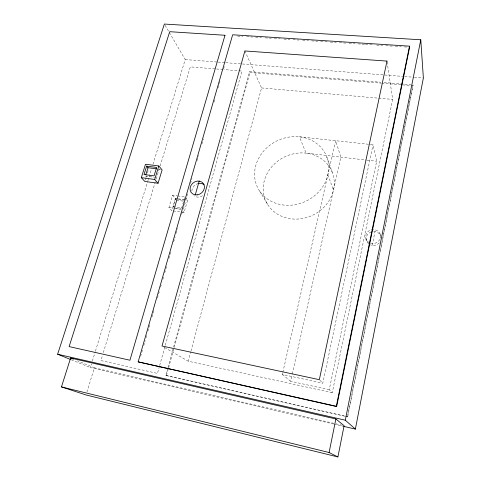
<?xml version="1.0" encoding="UTF-8"?>
<svg xmlns="http://www.w3.org/2000/svg" width="481" height="481" viewBox="0 0 481 481"><rect width="100%" height="100%" fill="white"/><g stroke="black" fill="none" stroke-linecap="round" stroke-linejoin="round"><path stroke-width="0.36" stroke-dasharray="2.4 1.8" d="M413.089 84.842L347.703 416.901L347.444 416.66L412.938 85.576M372.21 245.358L375 231.547M387.097 61.833L392.664 99.417L332.257 392.7L329.263 389.682L376.653 161.249L373.034 144.745L299.398 136.802L306.084 153.15L366.209 160.047M282.672 373.009L282.341 374.471L322.811 383.183L373.034 144.745M329.263 389.682L290.638 381.283L292.111 374.687M292.28 373.953L340.849 157.137L335.654 140.711L282.84 372.282M332.257 392.7L188.245 361.225L190.777 351.803M190.969 351.076L261.556 87.939L244.889 50.956M344.781 416.233L166.42 375.637L165.771 375.318L167.767 368.091M167.965 367.37L249.567 71.657L380.982 82.251M166.42 375.637L168.41 368.404M168.615 367.676L173.996 348.148M174.194 347.42L249.97 72.529L249.567 71.657M159.464 366.191L157.437 373.424L100.908 360.564L102.441 355.537M159.662 365.47L241.985 71.044L224.02 69.595M140.596 356.481L142.677 349.272M143.717 345.671L145.172 340.626M146.002 337.746L146.831 334.86M147.871 331.259L149.952 324.05M152.032 316.847L154.112 309.638M157.437 298.112L159.518 290.903M160.558 287.301L161.388 284.415M162.843 279.371L163.678 276.491M164.718 272.889L166.793 265.68M168.873 258.477L170.953 251.268M173.659 241.901L175.114 236.856M176.154 233.255L177.609 228.21M181.559 214.514L182.389 211.634M185.72 200.102L187.794 192.899M190.5 183.532L191.955 178.487M197.156 160.468L198.611 155.423M201.936 143.897L203.391 138.853M213.997 102.098L214.827 99.218M218.158 87.686L220.232 80.483M223.563 68.951L224.393 66.071M183.429 209.193L185.45 202.182M173.274 210.912L184.067 212.524L187.626 200.162L186.249 198.539M184.68 197.607L181.271 209.385L174.014 208.309M172.583 195.172L175.439 198.419L171.837 210.696L168.927 207.558L172.583 195.172L176.924 195.785M173.881 207.419L173.118 206.583L175.373 198.881L177.489 199.182M103.313 352.663L155.351 181.77M156.229 178.896L159.289 168.843M160.161 165.969L190.332 66.883L215.783 68.933M86.923 392.099L94.366 367.797L77.399 360.828M333.417 423.995L90.374 367.568L91.48 363.979M92.364 361.111L95.238 351.773M95.46 351.058L147.643 181.614M147.865 180.898L151.623 168.693M152.946 164.382L185.227 59.56L169.294 32.443M145.25 180.044L145.899 177.946M146.116 177.248L146.549 175.848M147.408 173.052L148.707 168.861M237.614 36.093L242.845 36.43M246.585 36.676L252.567 37.061M255.561 37.253L261.544 37.644M265.284 37.885L271.26 38.276M274.254 38.468L280.237 38.853M283.976 39.099L289.959 39.484M292.947 39.676L298.929 40.067M302.669 40.308L308.652 40.693M311.64 40.891L317.622 41.276M320.617 41.468L327.345 41.907M330.339 42.1L336.321 42.49M339.309 42.683L346.037 43.116M349.032 43.314L355.014 43.699M358.002 43.891L364.736 44.33M365.482 44.378L373.707 44.907M376.701 45.106L382.684 45.491M385.672 45.683L392.4 46.122M395.394 46.314L401.376 46.705M404.365 46.897L408.104 47.138M185.227 59.56L217.43 62.049M218.182 62.109L224.922 62.632M225.667 62.686L403.896 76.479M404.647 76.539L413.63 77.231M414.382 77.291L423.37 77.988M216.534 68.993L223.268 69.535M383.964 82.491L410.846 84.662M249.97 72.529L380.982 83.141M381.728 83.201L413.173 85.75M261.556 87.939L392.664 99.417M366.955 160.137L376.653 161.249M158.447 169.408L160.648 169.691M145.424 176.058L154.696 177.303M177.645 195.887L184.878 196.915M175.439 198.419L177.585 198.725M178.307 198.827L187.626 200.162M178.198 199.284L184.554 200.192M176.509 200.162L183.538 201.178M173.118 206.583L181.608 207.828M175.673 208.045L181.313 208.88M168.927 207.558L173.286 208.201M165.771 375.318L347.444 416.66M345.508 416.402L347.703 416.901M94.366 367.797L335.341 423.659M336.075 423.827L343.374 425.517M334.151 424.164L342.935 426.202M71.272 359.794L90.374 367.568M164.574 347.492L188.245 361.225M282.341 374.471L290.638 381.283M319.823 380.176L322.811 383.183M182.672 210.955L184.067 212.524M175.373 198.881L176.13 199.735M259.782 191.276L268.29 205.465M165.121 25.343L168.915 31.8M327.862 174.868L333.483 190.019M326.833 157.089A37.861 33.472 -26 0 1 284.067 205.098A37.861 33.472 -26 0 1 264.009 150.637A37.861 33.472 -26 0 1 326.833 157.089L332.449 172.877A36.201 32.353 -25.6 0 1 291.576 218.897A36.201 32.353 -25.6 0 1 272.198 166.264A36.201 32.353 -25.6 0 1 332.449 172.877M365.945 239.075L366.546 240.939M380.188 234.019L380.687 235.924A7.516 6.968 -11.8 0 0 373.701 231.469M379.311 242.851A7.516 6.968 -11.8 0 1 370.352 244.835M368.717 243.873A7.516 6.968 -11.8 0 1 371.146 231.932M379.882 239.412A7.57 7.011 -12.1 0 1 366.979 240.891A7.57 7.011 -12.1 0 1 372.066 229.635A7.57 7.011 -12.1 0 1 380.14 238.841M202.519 195.737A7.516 6.518 -37.7 0 1 193.873 195.659M191.865 191.053A7.516 6.518 -37.7 0 1 197.252 183.826"/><path stroke-width="0.72" d="M343.668 426.376L355.381 429.094L423.37 77.988L420.779 39.779L164.364 24.05L57.63 354.232L70.593 359.511M337.902 456.95L344.107 425.691L335.882 418.975L70.617 358.044L61.454 386.904L86.045 394.961L337.902 456.95L329.094 452.513L61.454 386.904M355.381 429.094L345.298 420.196L420.779 39.779M329.094 452.513L335.882 418.975M336.646 406.571L336.327 406.277L409.499 46.158L232.654 34.782L138.155 361.868L336.646 406.571L409.602 47.234L409.499 46.158M195.28 194.865L199.2 181.096M158.063 183.255L162.115 169.883L158.814 165.981L145.496 164.261L141.324 177.663L144.817 181.439L158.063 183.255L154.696 179.479L141.324 177.663M154.696 179.479L158.814 165.981M146.633 166.143L144.029 174.525L154.052 175.866L156.626 167.442L146.633 166.143L148.01 167.707L156.541 168.819M145.857 174.663L148.01 167.707M138.155 361.868L336.327 406.277M57.63 354.232L345.298 420.196M70.617 358.044L73.328 359.157M197.859 183.628A7.516 6.518 -37.7 0 1 204.124 184.752M386.989 61.093L319.33 379.677L162.013 346.007L244.889 50.956L386.989 61.093M224.994 35.275L129.942 360.227L69.114 346.591L169.721 31.692L224.994 35.275M197.198 194.877A7.564 6.554 -37.7 0 0 203.535 183.766A7.564 6.554 -37.7 0 0 191.059 185.317A7.564 6.554 -37.7 0 0 197.198 194.877"/></g></svg>
